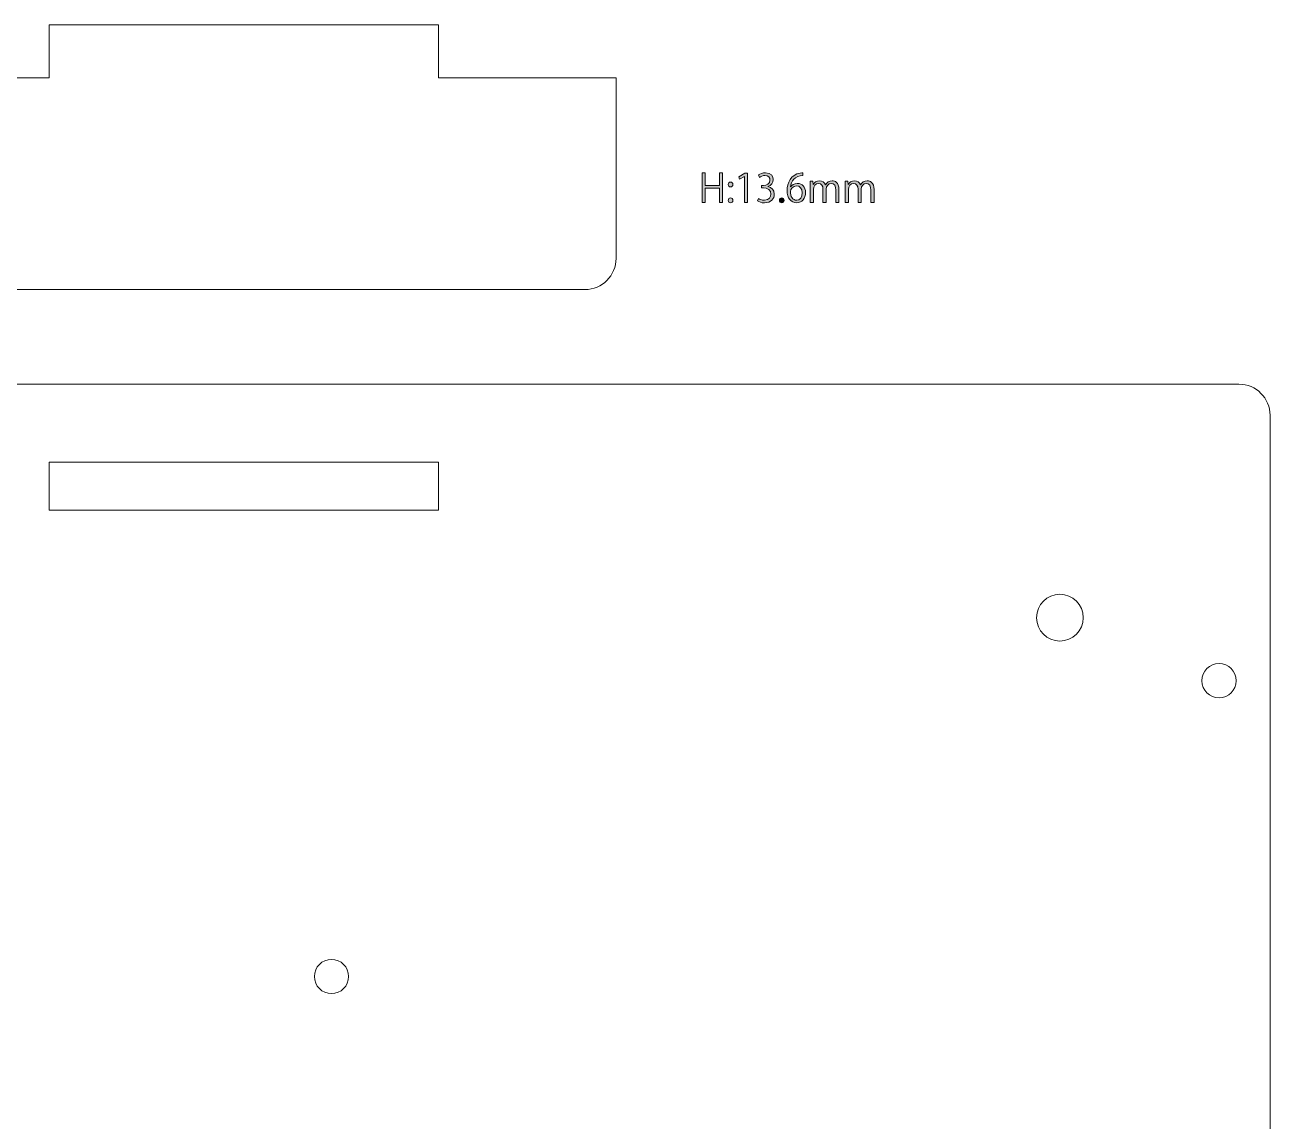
# Model space of a CAD drawing. Header units: inches. Extents: x -50 to 261, y -80 to 218.
# Drawn here: x 180.6 to 260.5, y -9.5 to 61 of the extents above; entities that cross this region are included whole.
import ezdxf

# ---------------------------------------------------------------- set-up
doc = ezdxf.new("R2010")
doc.units = ezdxf.units.IN
doc.header["$MEASUREMENT"] = 0
doc.layers.add('CUT', color=7, linetype='Continuous')
doc.layers.add('INDEX', color=7, linetype='Continuous')

# ---------------------------------------------------------------- blocks, each defined once
blk = doc.blocks.new('block 6')
at = {"layer": 'INDEX', "true_color": 0x898989}
h = blk.add_hatch(color=252, dxfattribs=at)
h.dxf.hatch_style = 2
h.paths.add_polyline_path([(225.37, 49.56), (225.164, 49.56), (225.164, 50.467), (224.256, 50.467), (224.256, 49.56), (224.05, 49.56), (224.05, 51.456), (224.256, 51.456), (224.256, 50.646), (225.164, 50.646), (225.164, 51.456), (225.37, 51.456)])
h = blk.add_hatch(color=252, dxfattribs=at)
h.dxf.hatch_style = 2
h.paths.add_polyline_path([(226.774, 49.56), (226.774, 51.232), (226.768, 51.232), (226.462, 51.055), (226.412, 51.21), (226.798, 51.427), (226.975, 51.427), (226.975, 49.56)])
h = blk.add_hatch(color=252, dxfattribs=at)
h.dxf.hatch_style = 2
edge = h.paths.add_edge_path()
edge.add_spline(control_points=[(228.281, 50.569), (228.501, 50.532), (228.688, 50.355), (228.688, 50.086), (228.688, 49.789), (228.473, 49.53), (228.054, 49.53), (227.868, 49.53), (227.698, 49.59), (227.613, 49.649), (227.613, 49.649), (227.676, 49.809), (227.676, 49.809), (227.743, 49.764), (227.893, 49.697), (228.057, 49.697), (228.371, 49.697), (228.473, 49.916), (228.473, 50.088), (228.473, 50.362), (228.242, 50.487), (227.997, 50.487), (227.997, 50.487), (227.875, 50.487), (227.875, 50.487), (227.875, 50.487), (227.875, 50.642), (227.875, 50.642), (227.875, 50.642), (227.997, 50.642), (227.997, 50.642), (228.177, 50.642), (228.409, 50.754), (228.409, 50.988), (228.409, 51.15), (228.311, 51.29), (228.087, 51.29), (227.95, 51.29), (227.82, 51.222), (227.745, 51.167), (227.745, 51.167), (227.683, 51.319), (227.683, 51.319), (227.773, 51.389), (227.947, 51.459), (228.127, 51.459), (228.468, 51.459), (228.62, 51.242), (228.62, 51.018), (228.62, 50.826), (228.498, 50.654), (228.281, 50.577), (228.281, 50.577), (228.281, 50.569), (228.281, 50.569)], knot_values=[0, 0, 0, 0, 1, 1, 1, 2, 2, 2, 3, 3, 3, 4, 4, 4, 5, 5, 5, 6, 6, 6, 7, 7, 7, 8, 8, 8, 9, 9, 9, 10, 10, 10, 11, 11, 11, 12, 12, 12, 13, 13, 13, 14, 14, 14, 15, 15, 15, 16, 16, 16, 17, 17, 17, 18, 18, 18, 18], degree=3, periodic=1)
h = blk.add_hatch(color=252, dxfattribs=at)
h.dxf.hatch_style = 2
edge = h.paths.add_edge_path()
edge.add_spline(control_points=[(229.729, 50.549), (229.814, 50.674), (229.966, 50.779), (230.166, 50.779), (230.482, 50.779), (230.694, 50.542), (230.694, 50.183), (230.694, 49.841), (230.485, 49.53), (230.12, 49.53), (229.757, 49.53), (229.512, 49.832), (229.512, 50.315), (229.512, 50.816), (229.747, 51.339), (230.352, 51.439), (230.422, 51.449), (230.485, 51.456), (230.527, 51.456), (230.527, 51.456), (230.529, 51.284), (230.529, 51.284), (230.011, 51.284), (229.764, 50.908), (229.722, 50.549), (229.722, 50.549), (229.729, 50.549), (229.729, 50.549)], knot_values=[0, 0, 0, 0, 1, 1, 1, 2, 2, 2, 3, 3, 3, 4, 4, 4, 5, 5, 5, 6, 6, 6, 7, 7, 7, 8, 8, 8, 9, 9, 9, 9], degree=3, periodic=1)
edge = h.paths.add_edge_path()
edge.add_spline(control_points=[(230.485, 50.168), (230.485, 50.454), (230.33, 50.622), (230.106, 50.622), (229.886, 50.622), (229.719, 50.407), (229.719, 50.268), (229.722, 49.926), (229.866, 49.692), (230.126, 49.692), (230.342, 49.692), (230.485, 49.886), (230.485, 50.168)], knot_values=[0, 0, 0, 0, 1, 1, 1, 2, 2, 2, 3, 3, 3, 4, 4, 4, 4], degree=3, periodic=1)
h = blk.add_hatch(color=252, dxfattribs=at)
h.dxf.hatch_style = 2
edge = h.paths.add_edge_path()
edge.add_spline(control_points=[(225.732, 50.706), (225.732, 50.798), (225.792, 50.866), (225.879, 50.866), (225.968, 50.866), (226.026, 50.798), (226.026, 50.706), (226.026, 50.616), (225.968, 50.547), (225.879, 50.547), (225.784, 50.547), (225.732, 50.624), (225.732, 50.706)], knot_values=[0, 0, 0, 0, 1, 1, 1, 2, 2, 2, 3, 3, 3, 4, 4, 4, 4], degree=3, periodic=1)
edge = h.paths.add_edge_path()
edge.add_spline(control_points=[(225.732, 49.687), (225.732, 49.779), (225.792, 49.846), (225.879, 49.846), (225.968, 49.846), (226.026, 49.779), (226.026, 49.687), (226.026, 49.6), (225.968, 49.53), (225.879, 49.53), (225.784, 49.53), (225.732, 49.605), (225.732, 49.687)], knot_values=[0, 0, 0, 0, 1, 1, 1, 2, 2, 2, 3, 3, 3, 4, 4, 4, 4], degree=3, periodic=1)
h = blk.add_hatch(color=252, dxfattribs=at)
h.dxf.hatch_style = 2
edge = h.paths.add_edge_path()
edge.add_spline(control_points=[(232.842, 49.56), (232.842, 49.56), (232.638, 49.56), (232.638, 49.56), (232.638, 49.56), (232.638, 50.345), (232.638, 50.345), (232.638, 50.609), (232.543, 50.779), (232.339, 50.779), (232.172, 50.779), (232.02, 50.622), (232.02, 50.415), (232.02, 50.415), (232.02, 49.56), (232.02, 49.56), (232.02, 49.56), (231.815, 49.56), (231.815, 49.56), (231.815, 49.56), (231.815, 50.397), (231.815, 50.397), (231.815, 50.614), (231.723, 50.779), (231.531, 50.779), (231.354, 50.779), (231.197, 50.604), (231.197, 50.392), (231.197, 50.392), (231.197, 49.56), (231.197, 49.56), (231.197, 49.56), (230.993, 49.56), (230.993, 49.56), (230.993, 49.56), (230.993, 50.569), (230.993, 50.569), (230.993, 50.709), (230.988, 50.808), (230.983, 50.921), (230.983, 50.921), (231.165, 50.921), (231.165, 50.921), (231.165, 50.921), (231.177, 50.701), (231.177, 50.701), (231.177, 50.701), (231.185, 50.701), (231.185, 50.701), (231.259, 50.833), (231.384, 50.951), (231.598, 50.951), (231.775, 50.951), (231.913, 50.841), (231.97, 50.679), (231.97, 50.679), (231.975, 50.679), (231.975, 50.679), (232.065, 50.841), (232.202, 50.951), (232.411, 50.951), (232.578, 50.951), (232.842, 50.843), (232.842, 50.377), (232.842, 50.377), (232.842, 49.56), (232.842, 49.56)], knot_values=[0, 0, 0, 0, 1, 1, 1, 2, 2, 2, 3, 3, 3, 4, 4, 4, 5, 5, 5, 6, 6, 6, 7, 7, 7, 8, 8, 8, 9, 9, 9, 10, 10, 10, 11, 11, 11, 12, 12, 12, 13, 13, 13, 14, 14, 14, 15, 15, 15, 16, 16, 16, 17, 17, 17, 18, 18, 18, 19, 19, 19, 20, 20, 20, 21, 21, 21, 22, 22, 22, 22], degree=3, periodic=1)
h = blk.add_hatch(color=252, dxfattribs=at)
h.dxf.hatch_style = 2
edge = h.paths.add_edge_path()
edge.add_spline(control_points=[(235.092, 49.56), (235.092, 49.56), (234.888, 49.56), (234.888, 49.56), (234.888, 49.56), (234.888, 50.345), (234.888, 50.345), (234.888, 50.609), (234.793, 50.779), (234.589, 50.779), (234.422, 50.779), (234.27, 50.622), (234.27, 50.415), (234.27, 50.415), (234.27, 49.56), (234.27, 49.56), (234.27, 49.56), (234.066, 49.56), (234.066, 49.56), (234.066, 49.56), (234.066, 50.397), (234.066, 50.397), (234.066, 50.614), (233.973, 50.779), (233.782, 50.779), (233.604, 50.779), (233.447, 50.604), (233.447, 50.392), (233.447, 50.392), (233.447, 49.56), (233.447, 49.56), (233.447, 49.56), (233.243, 49.56), (233.243, 49.56), (233.243, 49.56), (233.243, 50.569), (233.243, 50.569), (233.243, 50.709), (233.238, 50.808), (233.233, 50.921), (233.233, 50.921), (233.415, 50.921), (233.415, 50.921), (233.415, 50.921), (233.428, 50.701), (233.428, 50.701), (233.428, 50.701), (233.435, 50.701), (233.435, 50.701), (233.51, 50.833), (233.634, 50.951), (233.849, 50.951), (234.026, 50.951), (234.163, 50.841), (234.22, 50.679), (234.22, 50.679), (234.225, 50.679), (234.225, 50.679), (234.315, 50.841), (234.452, 50.951), (234.661, 50.951), (234.828, 50.951), (235.092, 50.843), (235.092, 50.377), (235.092, 50.377), (235.092, 49.56), (235.092, 49.56)], knot_values=[0, 0, 0, 0, 1, 1, 1, 2, 2, 2, 3, 3, 3, 4, 4, 4, 5, 5, 5, 6, 6, 6, 7, 7, 7, 8, 8, 8, 9, 9, 9, 10, 10, 10, 11, 11, 11, 12, 12, 12, 13, 13, 13, 14, 14, 14, 15, 15, 15, 16, 16, 16, 17, 17, 17, 18, 18, 18, 19, 19, 19, 20, 20, 20, 21, 21, 21, 22, 22, 22, 22], degree=3, periodic=1)
h = blk.add_hatch(color=252, dxfattribs=at)
h.dxf.hatch_style = 2
edge = h.paths.add_edge_path()
edge.add_spline(control_points=[(229.019, 49.687), (229.019, 49.782), (229.081, 49.849), (229.169, 49.849), (229.256, 49.849), (229.316, 49.782), (229.316, 49.687), (229.316, 49.597), (229.258, 49.53), (229.166, 49.53), (229.071, 49.53), (229.019, 49.605), (229.019, 49.687)], knot_values=[0, 0, 0, 0, 1, 1, 1, 2, 2, 2, 3, 3, 3, 4, 4, 4, 4], degree=3, periodic=1)
at = {"layer": 'INDEX', "lineweight": 0}
for points in [[(225.37, 49.56), (225.164, 49.56), (225.164, 50.467), (224.256, 50.467), (224.256, 49.56), (224.05, 49.56), (224.05, 51.456), (224.256, 51.456), (224.256, 50.646), (225.164, 50.646), (225.164, 51.456), (225.37, 51.456), (225.37, 49.56)], [(226.774, 49.56), (226.774, 51.232), (226.768, 51.232), (226.462, 51.055), (226.412, 51.21), (226.798, 51.427), (226.975, 51.427), (226.975, 49.56), (226.774, 49.56)]]:
    blk.add_lwpolyline(points, dxfattribs=at)
for points, knots in [([(228.281, 50.569), (228.501, 50.532), (228.688, 50.355), (228.688, 50.086), (228.688, 49.789), (228.473, 49.53), (228.054, 49.53), (227.868, 49.53), (227.698, 49.59), (227.613, 49.649), (227.613, 49.649), (227.676, 49.809), (227.676, 49.809), (227.743, 49.764), (227.893, 49.697), (228.057, 49.697), (228.371, 49.697), (228.473, 49.916), (228.473, 50.088), (228.473, 50.362), (228.242, 50.487), (227.997, 50.487), (227.997, 50.487), (227.875, 50.487), (227.875, 50.487), (227.875, 50.487), (227.875, 50.642), (227.875, 50.642), (227.875, 50.642), (227.997, 50.642), (227.997, 50.642), (228.177, 50.642), (228.409, 50.754), (228.409, 50.988), (228.409, 51.15), (228.311, 51.29), (228.087, 51.29), (227.95, 51.29), (227.82, 51.222), (227.745, 51.167), (227.745, 51.167), (227.683, 51.319), (227.683, 51.319), (227.773, 51.389), (227.947, 51.459), (228.127, 51.459), (228.468, 51.459), (228.62, 51.242), (228.62, 51.018), (228.62, 50.826), (228.498, 50.654), (228.281, 50.577), (228.281, 50.577), (228.281, 50.569), (228.281, 50.569)], [0, 0, 0, 0, 1, 1, 1, 2, 2, 2, 3, 3, 3, 4, 4, 4, 5, 5, 5, 6, 6, 6, 7, 7, 7, 8, 8, 8, 9, 9, 9, 10, 10, 10, 11, 11, 11, 12, 12, 12, 13, 13, 13, 14, 14, 14, 15, 15, 15, 16, 16, 16, 17, 17, 17, 18, 18, 18, 18]), ([(229.729, 50.549), (229.814, 50.674), (229.966, 50.779), (230.166, 50.779), (230.482, 50.779), (230.694, 50.542), (230.694, 50.183), (230.694, 49.841), (230.485, 49.53), (230.12, 49.53), (229.757, 49.53), (229.512, 49.832), (229.512, 50.315), (229.512, 50.816), (229.747, 51.339), (230.352, 51.439), (230.422, 51.449), (230.485, 51.456), (230.527, 51.456), (230.527, 51.456), (230.529, 51.284), (230.529, 51.284), (230.011, 51.284), (229.764, 50.908), (229.722, 50.549), (229.722, 50.549), (229.729, 50.549), (229.729, 50.549)], [0, 0, 0, 0, 1, 1, 1, 2, 2, 2, 3, 3, 3, 4, 4, 4, 5, 5, 5, 6, 6, 6, 7, 7, 7, 8, 8, 8, 9, 9, 9, 9]), ([(225.732, 50.706), (225.732, 50.798), (225.792, 50.866), (225.879, 50.866), (225.968, 50.866), (226.026, 50.798), (226.026, 50.706), (226.026, 50.616), (225.968, 50.547), (225.879, 50.547), (225.784, 50.547), (225.732, 50.624), (225.732, 50.706)], [0, 0, 0, 0, 1, 1, 1, 2, 2, 2, 3, 3, 3, 4, 4, 4, 4]), ([(230.485, 50.168), (230.485, 50.454), (230.33, 50.622), (230.106, 50.622), (229.886, 50.622), (229.719, 50.407), (229.719, 50.268), (229.722, 49.926), (229.866, 49.692), (230.126, 49.692), (230.342, 49.692), (230.485, 49.886), (230.485, 50.168)], [0, 0, 0, 0, 1, 1, 1, 2, 2, 2, 3, 3, 3, 4, 4, 4, 4]), ([(232.842, 49.56), (232.842, 49.56), (232.638, 49.56), (232.638, 49.56), (232.638, 49.56), (232.638, 50.345), (232.638, 50.345), (232.638, 50.609), (232.543, 50.779), (232.339, 50.779), (232.172, 50.779), (232.02, 50.622), (232.02, 50.415), (232.02, 50.415), (232.02, 49.56), (232.02, 49.56), (232.02, 49.56), (231.815, 49.56), (231.815, 49.56), (231.815, 49.56), (231.815, 50.397), (231.815, 50.397), (231.815, 50.614), (231.723, 50.779), (231.531, 50.779), (231.354, 50.779), (231.197, 50.604), (231.197, 50.392), (231.197, 50.392), (231.197, 49.56), (231.197, 49.56), (231.197, 49.56), (230.993, 49.56), (230.993, 49.56), (230.993, 49.56), (230.993, 50.569), (230.993, 50.569), (230.993, 50.709), (230.988, 50.808), (230.983, 50.921), (230.983, 50.921), (231.165, 50.921), (231.165, 50.921), (231.165, 50.921), (231.177, 50.701), (231.177, 50.701), (231.177, 50.701), (231.185, 50.701), (231.185, 50.701), (231.259, 50.833), (231.384, 50.951), (231.598, 50.951), (231.775, 50.951), (231.913, 50.841), (231.97, 50.679), (231.97, 50.679), (231.975, 50.679), (231.975, 50.679), (232.065, 50.841), (232.202, 50.951), (232.411, 50.951), (232.578, 50.951), (232.842, 50.843), (232.842, 50.377), (232.842, 50.377), (232.842, 49.56), (232.842, 49.56)], [0, 0, 0, 0, 1, 1, 1, 2, 2, 2, 3, 3, 3, 4, 4, 4, 5, 5, 5, 6, 6, 6, 7, 7, 7, 8, 8, 8, 9, 9, 9, 10, 10, 10, 11, 11, 11, 12, 12, 12, 13, 13, 13, 14, 14, 14, 15, 15, 15, 16, 16, 16, 17, 17, 17, 18, 18, 18, 19, 19, 19, 20, 20, 20, 21, 21, 21, 22, 22, 22, 22]), ([(235.092, 49.56), (235.092, 49.56), (234.888, 49.56), (234.888, 49.56), (234.888, 49.56), (234.888, 50.345), (234.888, 50.345), (234.888, 50.609), (234.793, 50.779), (234.589, 50.779), (234.422, 50.779), (234.27, 50.622), (234.27, 50.415), (234.27, 50.415), (234.27, 49.56), (234.27, 49.56), (234.27, 49.56), (234.066, 49.56), (234.066, 49.56), (234.066, 49.56), (234.066, 50.397), (234.066, 50.397), (234.066, 50.614), (233.973, 50.779), (233.782, 50.779), (233.604, 50.779), (233.447, 50.604), (233.447, 50.392), (233.447, 50.392), (233.447, 49.56), (233.447, 49.56), (233.447, 49.56), (233.243, 49.56), (233.243, 49.56), (233.243, 49.56), (233.243, 50.569), (233.243, 50.569), (233.243, 50.709), (233.238, 50.808), (233.233, 50.921), (233.233, 50.921), (233.415, 50.921), (233.415, 50.921), (233.415, 50.921), (233.428, 50.701), (233.428, 50.701), (233.428, 50.701), (233.435, 50.701), (233.435, 50.701), (233.51, 50.833), (233.634, 50.951), (233.849, 50.951), (234.026, 50.951), (234.163, 50.841), (234.22, 50.679), (234.22, 50.679), (234.225, 50.679), (234.225, 50.679), (234.315, 50.841), (234.452, 50.951), (234.661, 50.951), (234.828, 50.951), (235.092, 50.843), (235.092, 50.377), (235.092, 50.377), (235.092, 49.56), (235.092, 49.56)], [0, 0, 0, 0, 1, 1, 1, 2, 2, 2, 3, 3, 3, 4, 4, 4, 5, 5, 5, 6, 6, 6, 7, 7, 7, 8, 8, 8, 9, 9, 9, 10, 10, 10, 11, 11, 11, 12, 12, 12, 13, 13, 13, 14, 14, 14, 15, 15, 15, 16, 16, 16, 17, 17, 17, 18, 18, 18, 19, 19, 19, 20, 20, 20, 21, 21, 21, 22, 22, 22, 22]), ([(225.732, 49.687), (225.732, 49.779), (225.792, 49.846), (225.879, 49.846), (225.968, 49.846), (226.026, 49.779), (226.026, 49.687), (226.026, 49.6), (225.968, 49.53), (225.879, 49.53), (225.784, 49.53), (225.732, 49.605), (225.732, 49.687)], [0, 0, 0, 0, 1, 1, 1, 2, 2, 2, 3, 3, 3, 4, 4, 4, 4]), ([(229.019, 49.687), (229.019, 49.782), (229.081, 49.849), (229.169, 49.849), (229.256, 49.849), (229.316, 49.782), (229.316, 49.687), (229.316, 49.597), (229.258, 49.53), (229.166, 49.53), (229.071, 49.53), (229.019, 49.605), (229.019, 49.687)], [0, 0, 0, 0, 1, 1, 1, 2, 2, 2, 3, 3, 3, 4, 4, 4, 4])]:
    blk.add_open_spline(points, degree=3, knots=knots, dxfattribs=at)

msp = doc.modelspace()

# ---------------------------------------------------------------- linework, layer by layer
at = {"layer": 'CUT', "color": 1, "lineweight": 9, "true_color": 0xe60012}
msp.add_lwpolyline([(207.127, 29.779), (182.128, 29.779), (182.128, 32.879), (207.127, 32.879), (207.127, 29.779)], dxfattribs=at)
for points, knots in [([(207.127, 57.561), (207.127, 57.561), (207.127, 60.961), (207.127, 60.961), (207.127, 60.961), (182.128, 60.961), (182.128, 60.961), (182.128, 60.961), (182.128, 57.561), (182.128, 57.561), (182.128, 57.561), (154.128, 57.561), (154.128, 57.561), (154.128, 57.561), (154.128, 60.961), (154.128, 60.961), (154.128, 60.961), (119.128, 60.961), (119.128, 60.961), (119.128, 60.961), (119.128, 57.561), (119.128, 57.561), (119.128, 57.561), (91.128, 57.561), (91.128, 57.561), (91.128, 57.561), (91.128, 60.961), (91.128, 60.961), (91.128, 60.961), (56.128, 60.961), (56.128, 60.961), (56.128, 60.961), (56.128, 57.561), (56.128, 57.561), (56.128, 57.561), (28.128, 57.561), (28.128, 57.561), (28.128, 57.561), (28.128, 60.961), (28.128, 60.961), (28.128, 60.961), (3.128, 60.961), (3.128, 60.961), (3.128, 60.961), (3.128, 57.561), (3.128, 57.561), (3.128, 57.561), (-8.272, 57.561), (-8.272, 57.561), (-8.272, 57.561), (-8.272, 45.96), (-8.272, 45.96), (-8.272, 44.86), (-7.372, 43.96), (-6.272, 43.96), (-6.272, 43.96), (216.528, 43.96), (216.528, 43.96), (217.628, 43.96), (218.528, 44.86), (218.528, 45.96), (218.528, 45.96), (218.528, 57.561), (218.528, 57.561), (218.528, 57.561), (207.127, 57.561), (207.127, 57.561)], [0, 0, 0, 0, 1, 1, 1, 2, 2, 2, 3, 3, 3, 4, 4, 4, 5, 5, 5, 6, 6, 6, 7, 7, 7, 8, 8, 8, 9, 9, 9, 10, 10, 10, 11, 11, 11, 12, 12, 12, 13, 13, 13, 14, 14, 14, 15, 15, 15, 16, 16, 16, 17, 17, 17, 18, 18, 18, 19, 19, 19, 20, 20, 20, 21, 21, 21, 22, 22, 22, 22]), ([(258.528, 37.879), (258.528, 37.879), (-48.272, 37.879), (-48.272, 37.879), (-49.372, 37.879), (-50.272, 36.979), (-50.272, 35.879), (-50.272, 35.879), (-50.272, -74.221), (-50.272, -74.221), (-50.272, -75.321), (-49.372, -76.221), (-48.272, -76.221), (-48.272, -76.221), (258.528, -76.221), (258.528, -76.221), (259.628, -76.221), (260.528, -75.321), (260.528, -74.221), (260.528, -74.221), (260.528, 35.879), (260.528, 35.879), (260.528, 36.979), (259.628, 37.879), (258.528, 37.879)], [0, 0, 0, 0, 1, 1, 1, 2, 2, 2, 3, 3, 3, 4, 4, 4, 5, 5, 5, 6, 6, 6, 7, 7, 7, 8, 8, 8, 8]), ([(248.528, 22.879), (248.528, 22.051), (247.857, 21.379), (247.028, 21.379), (246.199, 21.379), (245.528, 22.051), (245.528, 22.879), (245.528, 23.708), (246.199, 24.379), (247.028, 24.379), (247.857, 24.379), (248.528, 23.708), (248.528, 22.879)], [0, 0, 0, 0, 1, 1, 1, 2, 2, 2, 3, 3, 3, 4, 4, 4, 4]), ([(257.253, 17.729), (256.646, 17.729), (256.153, 18.221), (256.153, 18.829), (256.153, 19.437), (256.646, 19.929), (257.253, 19.929), (257.86, 19.929), (258.353, 19.437), (258.353, 18.829), (258.353, 18.221), (257.86, 17.729), (257.253, 17.729)], [0, 0, 0, 0, 1, 1, 1, 2, 2, 2, 3, 3, 3, 4, 4, 4, 4]), ([(200.253, -1.271), (199.645, -1.271), (199.152, -0.779), (199.152, -0.171), (199.152, 0.436), (199.645, 0.929), (200.253, 0.929), (200.86, 0.929), (201.353, 0.436), (201.353, -0.171), (201.353, -0.779), (200.86, -1.271), (200.253, -1.271)], [0, 0, 0, 0, 1, 1, 1, 2, 2, 2, 3, 3, 3, 4, 4, 4, 4])]:
    msp.add_open_spline(points, degree=3, knots=knots, dxfattribs=at)

# ---------------------------------------------------------------- block references
at = {"layer": 'INDEX'}
msp.add_blockref('block 6', (0, 0), dxfattribs=at)

doc.saveas('drawing.dxf')
